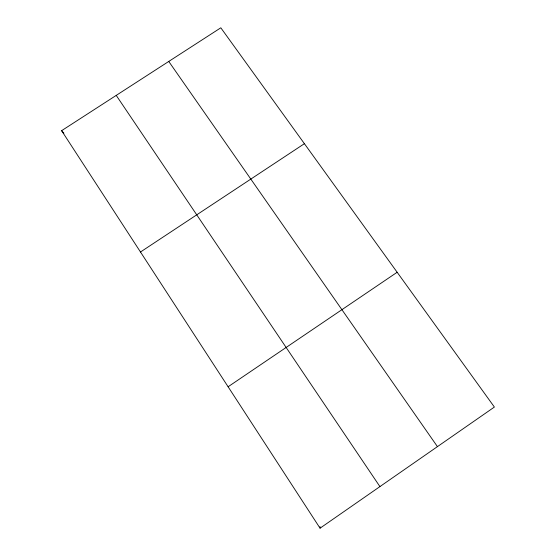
<?xml version="1.0" encoding="UTF-8"?>
<svg xmlns="http://www.w3.org/2000/svg" width="556" height="556" viewBox="0 0 556 556"><rect width="100%" height="100%" fill="white"/><g stroke="black" fill="none" stroke-linecap="round" stroke-linejoin="round"><path stroke-width="0.83" d="M320.054 528.2L494.388 407.055L220.815 27.8L61.612 130.681L320.054 528.2L319.95 526.532M228.106 386.767L397.158 272.266M140.487 252.007L304.403 143.684M61.612 130.681L63.912 133.204M168.753 61.445L437.44 446.628M116.225 95.389L379.922 486.597"/></g></svg>
